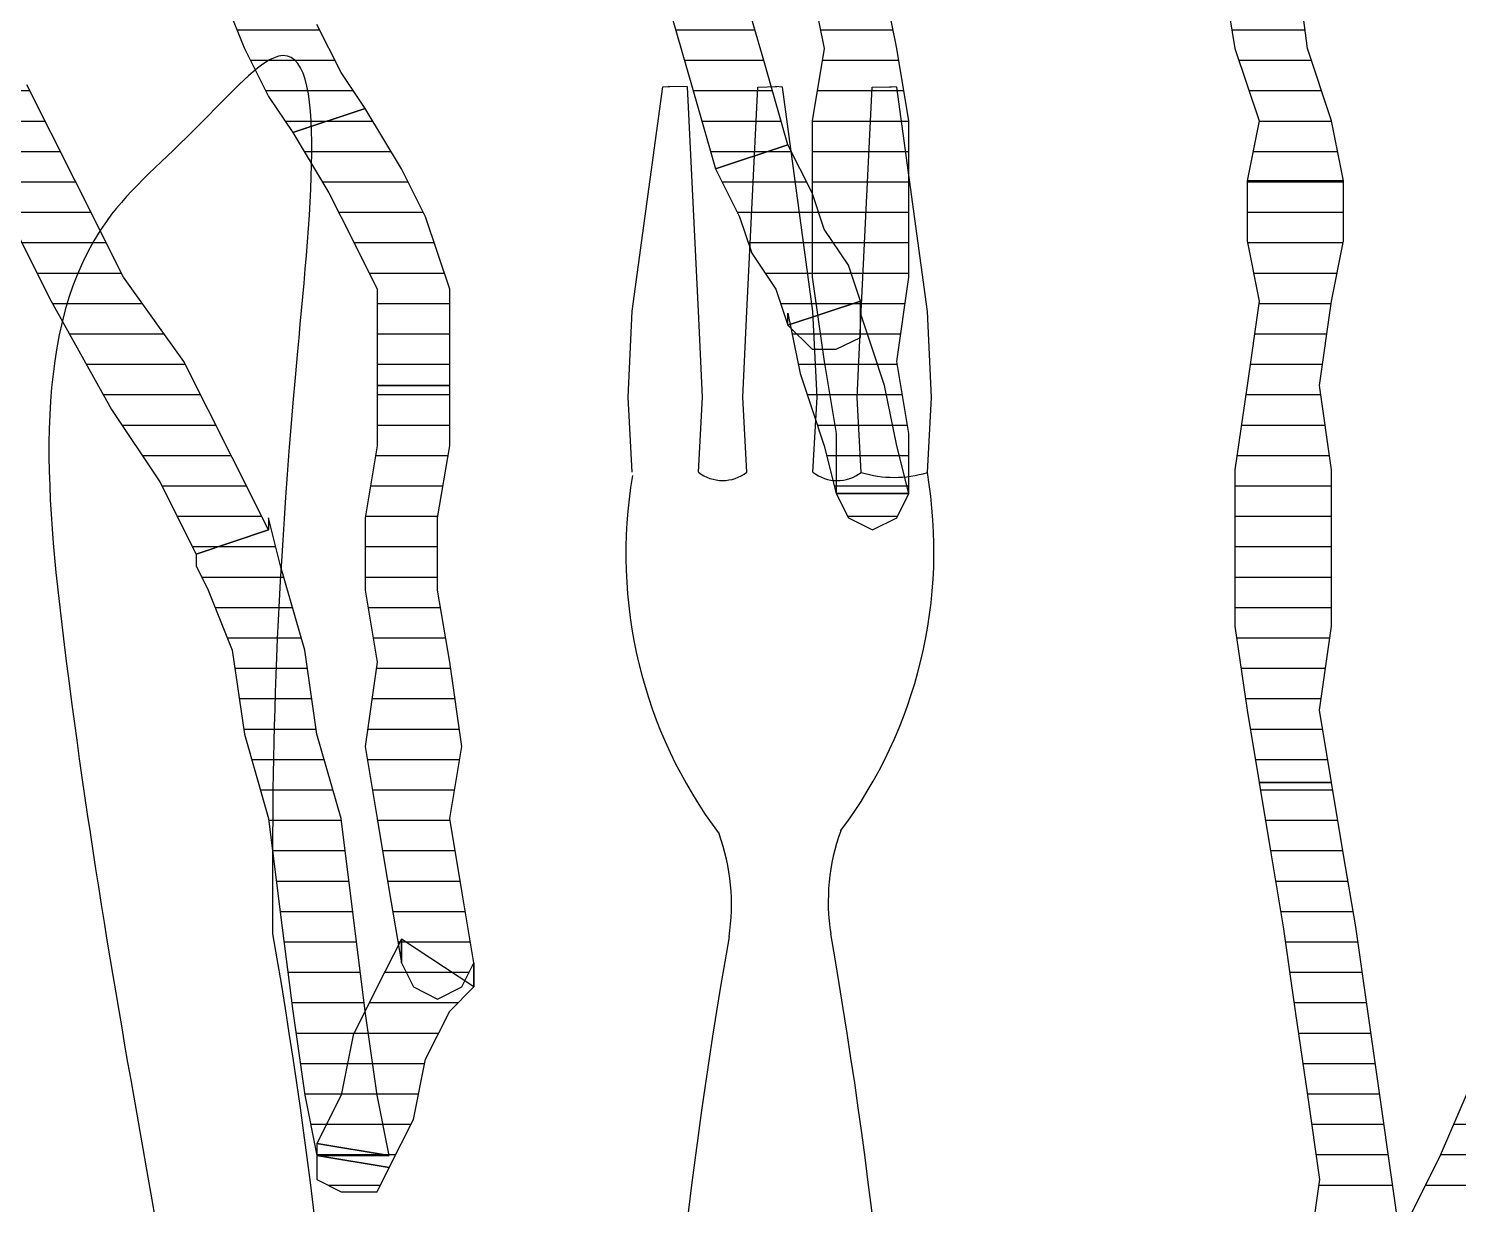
# Model space of a CAD drawing. Header units: millimetres. Extents: x 11489 to 12006, y 36725 to 37730.
# Drawn here: x 11768.48 to 11774.36, y 37621.4 to 37626.23 of the extents above; entities that cross this region are included whole.
import ezdxf

# ---------------------------------------------------------------- set-up
doc = ezdxf.new("R2010")
doc.units = ezdxf.units.MM
doc.layers.add('OC-Mutfak_Ekipman', color=252, linetype='Continuous')
pattern_1 = [(360, (-19413.11011, 29189.02214), (1e-16, 0.125), [25])]

# ---------------------------------------------------------------- blocks, each defined once
blk = doc.blocks.new('A$C0b4f8896')
at = {"ltscale": 30}
h = blk.add_hatch(dxfattribs=at)
h.set_pattern_fill('DC_LINES', color=256, scale=0.1, style=0)
h.set_pattern_definition(pattern_1)
edge = h.paths.add_edge_path(flags=0)
edge.add_line((1.8876, 16.624), (2.0366, 16.8711))
edge.add_line((2.0366, 16.8711), (2.136, 17.168))
edge.add_line((2.136, 17.168), (2.3347, 17.4648))
edge.add_line((2.3347, 17.4648), (2.4837, 17.8115))
edge.add_line((2.4837, 17.8115), (2.6328, 18.1084))
edge.add_line((2.6328, 18.1084), (2.7817, 18.4541))
edge.add_line((2.7817, 18.4541), (2.8811, 18.7021))
edge.add_line((2.8811, 18.7021), (2.9804, 18.9492))
edge.add_line((2.9804, 18.9492), (2.6824, 19.0479))
edge.add_line((2.6824, 19.0479), (2.5831, 18.8008))
edge.add_line((2.5831, 18.8008), (2.4837, 18.5537))
edge.add_line((2.4837, 18.5537), (2.3347, 18.207))
edge.add_line((2.3347, 18.207), (2.1857, 17.9102))
edge.add_line((2.1857, 17.9102), (2.0366, 17.5635))
edge.add_line((2.0366, 17.5635), (1.838, 17.2666))
edge.add_line((1.838, 17.2666), (1.7386, 16.9697))
edge.add_line((1.7386, 16.9697), (1.5896, 16.7227))
h = blk.add_hatch(dxfattribs=at)
h.set_pattern_fill('DC_LINES', color=256, scale=0.1, style=0)
h.set_pattern_definition(pattern_1)
edge = h.paths.add_edge_path(flags=0)
edge.add_line((3.2288, 16.2773), (3.1791, 16.5742))
edge.add_line((3.1791, 16.5742), (3.1295, 16.8711))
edge.add_line((3.1295, 16.8711), (3.0798, 17.2178))
edge.add_line((3.0798, 17.2178), (3.0302, 17.5635))
edge.add_line((3.0302, 17.5635), (2.9804, 17.9102))
edge.add_line((2.9804, 17.9102), (3.0302, 18.2568))
edge.add_line((3.0302, 18.2568), (3.0302, 18.6523))
edge.add_line((3.0302, 18.6523), (2.9804, 18.999))
edge.add_line((2.9804, 18.999), (2.6824, 18.999))
edge.add_line((2.6824, 18.999), (2.6328, 18.6523))
edge.add_line((2.6328, 18.6523), (2.6328, 18.2568))
edge.add_line((2.6328, 18.2568), (2.6824, 17.9102))
edge.add_line((2.6824, 17.9102), (2.7321, 17.5635))
edge.add_line((2.7321, 17.5635), (2.7817, 17.2178))
edge.add_line((2.7817, 17.2178), (2.8314, 16.8711))
edge.add_line((2.8314, 16.8711), (2.8811, 16.5742))
edge.add_line((2.8811, 16.5742), (2.9308, 16.2773))
h = blk.add_hatch(dxfattribs=at)
h.set_pattern_fill('DC_LINES', color=256, scale=0.1, style=0)
h.set_pattern_definition(pattern_1)
edge = h.paths.add_edge_path(flags=0)
edge.add_line((7.1035, 17.8115), (6.8054, 17.8604))
edge.add_line((6.8054, 17.8604), (6.706, 17.6631))
edge.add_line((6.706, 17.6631), (6.6564, 17.415))
edge.add_line((6.6564, 17.415), (6.557, 17.2178))
edge.add_line((6.557, 17.2178), (6.4576, 17.1182))
edge.add_line((6.4576, 17.1182), (6.7557, 16.9209))
edge.add_line((6.7557, 16.9209), (6.855, 17.1182))
edge.add_line((6.855, 17.1182), (6.9544, 17.3164))
edge.add_line((6.9544, 17.3164), (7.0041, 17.5635))
edge.add_line((7.0041, 17.5635), (7.1035, 17.7617))
edge.add_line((7.1035, 17.7617), (6.8054, 17.8115))
edge.add_line((6.8054, 17.8115), (7.1035, 17.7617))
edge.add_line((7.1035, 17.7617), (7.1035, 17.9102))
edge.add_line((7.1035, 17.9102), (7.0041, 17.96))
edge.add_line((7.0041, 17.96), (6.855, 17.96))
edge.add_line((6.855, 17.96), (6.8054, 17.8604))
h = blk.add_hatch(dxfattribs=at)
h.set_pattern_fill('DC_LINES', color=256, scale=0.1, style=0)
h.set_pattern_definition(pattern_1)
edge = h.paths.add_edge_path(flags=0)
edge.add_line((7.1035, 17.8115), (6.8054, 17.8604))
edge.add_line((6.8054, 17.8604), (6.706, 17.6631))
edge.add_line((6.706, 17.6631), (6.6564, 17.415))
edge.add_line((6.6564, 17.415), (6.557, 17.2178))
edge.add_line((6.557, 17.2178), (6.4576, 17.1182))
edge.add_line((6.4576, 17.1182), (6.7557, 16.9209))
edge.add_line((6.7557, 16.9209), (6.855, 17.1182))
edge.add_line((6.855, 17.1182), (6.9544, 17.3164))
edge.add_line((6.9544, 17.3164), (7.0041, 17.5635))
edge.add_line((7.0041, 17.5635), (7.1035, 17.7617))
edge.add_line((7.1035, 17.7617), (6.8054, 17.8115))
edge.add_line((6.8054, 17.8115), (7.1035, 17.7617))
edge.add_line((7.1035, 17.7617), (7.1035, 17.9102))
edge.add_line((7.1035, 17.9102), (7.0041, 17.96))
edge.add_line((7.0041, 17.96), (6.855, 17.96))
edge.add_line((6.855, 17.96), (6.8054, 17.8604))
h = blk.add_hatch(dxfattribs=at)
h.set_pattern_fill('DC_LINES', color=256, scale=0.1, style=0)
h.set_pattern_definition(pattern_1)
edge = h.paths.add_edge_path(flags=0)
edge.add_line((7.6002, 15.3379), (7.6002, 15.3867))
edge.add_line((7.6002, 15.3867), (7.5505, 15.4863))
edge.add_line((7.5505, 15.4863), (7.4511, 15.7334))
edge.add_line((7.4511, 15.7334), (7.4015, 16.0791))
edge.add_line((7.4015, 16.0791), (7.3021, 16.4258))
edge.add_line((7.3021, 16.4258), (7.2524, 16.8213))
edge.add_line((7.2524, 16.8213), (7.2028, 17.2178))
edge.add_line((7.2028, 17.2178), (7.1531, 17.5635))
edge.add_line((7.1531, 17.5635), (7.1035, 17.8115))
edge.add_line((7.1035, 17.8115), (6.8054, 17.8115))
edge.add_line((6.8054, 17.8115), (6.855, 17.5635))
edge.add_line((6.855, 17.5635), (6.9047, 17.2178))
edge.add_line((6.9047, 17.2178), (6.9544, 16.8213))
edge.add_line((6.9544, 16.8213), (7.0041, 16.4258))
edge.add_line((7.0041, 16.4258), (7.1035, 16.0791))
edge.add_line((7.1035, 16.0791), (7.1531, 15.7334))
edge.add_line((7.1531, 15.7334), (7.2524, 15.3867))
edge.add_line((7.2524, 15.3867), (7.3021, 15.1895))
edge.add_line((7.3021, 15.1895), (7.3021, 15.2383))
h = blk.add_hatch(dxfattribs=at)
h.set_pattern_fill('DC_LINES', color=256, scale=0.1, style=0)
h.set_pattern_definition(pattern_1)
edge = h.paths.add_edge_path(flags=0)
edge.add_line((7.6002, 15.3379), (7.6002, 15.3867))
edge.add_line((7.6002, 15.3867), (7.5505, 15.4863))
edge.add_line((7.5505, 15.4863), (7.4511, 15.7334))
edge.add_line((7.4511, 15.7334), (7.4015, 16.0791))
edge.add_line((7.4015, 16.0791), (7.3021, 16.4258))
edge.add_line((7.3021, 16.4258), (7.2524, 16.8213))
edge.add_line((7.2524, 16.8213), (7.2028, 17.2178))
edge.add_line((7.2028, 17.2178), (7.1531, 17.5635))
edge.add_line((7.1531, 17.5635), (7.1035, 17.8115))
edge.add_line((7.1035, 17.8115), (6.8054, 17.8115))
edge.add_line((6.8054, 17.8115), (6.855, 17.5635))
edge.add_line((6.855, 17.5635), (6.9047, 17.2178))
edge.add_line((6.9047, 17.2178), (6.9544, 16.8213))
edge.add_line((6.9544, 16.8213), (7.0041, 16.4258))
edge.add_line((7.0041, 16.4258), (7.1035, 16.0791))
edge.add_line((7.1035, 16.0791), (7.1531, 15.7334))
edge.add_line((7.1531, 15.7334), (7.2524, 15.3867))
edge.add_line((7.2524, 15.3867), (7.3021, 15.1895))
edge.add_line((7.3021, 15.1895), (7.3021, 15.2383))
h = blk.add_hatch(dxfattribs=at)
h.set_pattern_fill('DC_LINES', color=256, scale=0.1, style=0)
h.set_pattern_definition(pattern_1)
edge = h.paths.add_edge_path(flags=0)
edge.add_line((6.4576, 17.1182), (6.4576, 17.0195))
edge.add_line((6.4576, 17.0195), (6.5073, 16.7227))
edge.add_line((6.5073, 16.7227), (6.557, 16.4258))
edge.add_line((6.557, 16.4258), (6.5073, 16.1289))
edge.add_line((6.5073, 16.1289), (6.557, 15.7822))
edge.add_line((6.557, 15.7822), (6.6067, 15.4863))
edge.add_line((6.6067, 15.4863), (6.6067, 15.1895))
edge.add_line((6.6067, 15.1895), (6.557, 14.8926))
edge.add_line((6.557, 14.8926), (6.557, 14.6445))
edge.add_line((6.557, 14.6445), (6.855, 14.6445))
edge.add_line((6.855, 14.6445), (6.855, 14.8926))
edge.add_line((6.855, 14.8926), (6.9047, 15.1895))
edge.add_line((6.9047, 15.1895), (6.9047, 15.4863))
edge.add_line((6.9047, 15.4863), (6.855, 15.7822))
edge.add_line((6.855, 15.7822), (6.9047, 16.1289))
edge.add_line((6.9047, 16.1289), (6.855, 16.4258))
edge.add_line((6.855, 16.4258), (6.8054, 16.7227))
edge.add_line((6.8054, 16.7227), (6.7557, 17.0195))
edge.add_line((6.7557, 17.0195), (6.7557, 16.9209))
edge.add_line((6.7557, 16.9209), (6.7557, 17.0195))
edge.add_line((6.7557, 17.0195), (6.706, 17.1182))
edge.add_line((6.706, 17.1182), (6.6067, 17.168))
edge.add_line((6.6067, 17.168), (6.5073, 17.1182))
edge.add_line((6.5073, 17.1182), (6.4576, 17.0195))
h = blk.add_hatch(dxfattribs=at)
h.set_pattern_fill('DC_LINES', color=256, scale=0.1, style=0)
h.set_pattern_definition(pattern_1)
edge = h.paths.add_edge_path(flags=0)
edge.add_line((6.4576, 17.1182), (6.4576, 17.0195))
edge.add_line((6.4576, 17.0195), (6.5073, 16.7227))
edge.add_line((6.5073, 16.7227), (6.557, 16.4258))
edge.add_line((6.557, 16.4258), (6.5073, 16.1289))
edge.add_line((6.5073, 16.1289), (6.557, 15.7822))
edge.add_line((6.557, 15.7822), (6.6067, 15.4863))
edge.add_line((6.6067, 15.4863), (6.6067, 15.1895))
edge.add_line((6.6067, 15.1895), (6.557, 14.8926))
edge.add_line((6.557, 14.8926), (6.557, 14.6445))
edge.add_line((6.557, 14.6445), (6.855, 14.6445))
edge.add_line((6.855, 14.6445), (6.855, 14.8926))
edge.add_line((6.855, 14.8926), (6.9047, 15.1895))
edge.add_line((6.9047, 15.1895), (6.9047, 15.4863))
edge.add_line((6.9047, 15.4863), (6.855, 15.7822))
edge.add_line((6.855, 15.7822), (6.9047, 16.1289))
edge.add_line((6.9047, 16.1289), (6.855, 16.4258))
edge.add_line((6.855, 16.4258), (6.8054, 16.7227))
edge.add_line((6.8054, 16.7227), (6.7557, 17.0195))
edge.add_line((6.7557, 17.0195), (6.7557, 16.9209))
edge.add_line((6.7557, 16.9209), (6.7557, 17.0195))
edge.add_line((6.7557, 17.0195), (6.706, 17.1182))
edge.add_line((6.706, 17.1182), (6.6067, 17.168))
edge.add_line((6.6067, 17.168), (6.5073, 17.1182))
edge.add_line((6.5073, 17.1182), (6.4576, 17.0195))
h = blk.add_hatch(dxfattribs=at)
h.set_pattern_fill('DC_LINES', color=256, scale=0.1, style=0)
h.set_pattern_definition(pattern_1)
edge = h.paths.add_edge_path(flags=0)
edge.add_line((3.2785, 13.8037), (3.2785, 14.0508))
edge.add_line((3.2785, 14.0508), (3.2288, 14.2988))
edge.add_line((3.2288, 14.2988), (3.2785, 14.6445))
edge.add_line((3.2785, 14.6445), (3.3282, 14.9912))
edge.add_line((3.3282, 14.9912), (3.3282, 15.2881))
edge.add_line((3.3282, 15.2881), (3.3282, 15.6348))
edge.add_line((3.3282, 15.6348), (3.2785, 15.9805))
edge.add_line((3.2785, 15.9805), (3.2288, 16.2773))
edge.add_line((3.2288, 16.2773), (2.9308, 16.2773))
edge.add_line((2.9308, 16.2773), (2.9804, 15.9805))
edge.add_line((2.9804, 15.9805), (2.9308, 15.6348))
edge.add_line((2.9308, 15.6348), (2.9308, 15.2881))
edge.add_line((2.9308, 15.2881), (2.9308, 14.9912))
edge.add_line((2.9308, 14.9912), (2.9804, 14.6445))
edge.add_line((2.9804, 14.6445), (2.9308, 14.2988))
edge.add_line((2.9308, 14.2988), (2.8811, 14.0508))
edge.add_line((2.8811, 14.0508), (2.8811, 13.8037))
h = blk.add_hatch(dxfattribs=at)
h.set_pattern_fill('DC_LINES', color=256, scale=0.1, style=0)
h.set_pattern_definition(pattern_1)
edge = h.paths.add_edge_path(flags=0)
edge.add_line((8.991, 12.0723), (8.8917, 12.5664))
edge.add_line((8.8917, 12.5664), (8.7427, 13.0615))
edge.add_line((8.7427, 13.0615), (8.5936, 13.5068))
edge.add_line((8.5936, 13.5068), (8.395, 13.9023))
edge.add_line((8.395, 13.9023), (8.1963, 14.2988))
edge.add_line((8.1963, 14.2988), (7.9479, 14.7441))
edge.add_line((7.9479, 14.7441), (7.7492, 15.041))
edge.add_line((7.7492, 15.041), (7.6002, 15.3379))
edge.add_line((7.6002, 15.3379), (7.3021, 15.2383))
edge.add_line((7.3021, 15.2383), (7.4511, 14.9414))
edge.add_line((7.4511, 14.9414), (7.6498, 14.5459))
edge.add_line((7.6498, 14.5459), (7.8982, 14.1992))
edge.add_line((7.8982, 14.1992), (8.0969, 13.8037))
edge.add_line((8.0969, 13.8037), (8.2956, 13.4082))
edge.add_line((8.2956, 13.4082), (8.4446, 12.9629))
edge.add_line((8.4446, 12.9629), (8.5936, 12.4678))
edge.add_line((8.5936, 12.4678), (8.693, 12.0723))
h = blk.add_hatch(dxfattribs=at)
h.set_pattern_fill('DC_LINES', color=256, scale=0.1, style=0)
h.set_pattern_definition(pattern_1)
edge = h.paths.add_edge_path(flags=0)
edge.add_line((8.991, 12.0723), (8.8917, 12.5664))
edge.add_line((8.8917, 12.5664), (8.7427, 13.0615))
edge.add_line((8.7427, 13.0615), (8.5936, 13.5068))
edge.add_line((8.5936, 13.5068), (8.395, 13.9023))
edge.add_line((8.395, 13.9023), (8.1963, 14.2988))
edge.add_line((8.1963, 14.2988), (7.9479, 14.7441))
edge.add_line((7.9479, 14.7441), (7.7492, 15.041))
edge.add_line((7.7492, 15.041), (7.6002, 15.3379))
edge.add_line((7.6002, 15.3379), (7.3021, 15.2383))
edge.add_line((7.3021, 15.2383), (7.4511, 14.9414))
edge.add_line((7.4511, 14.9414), (7.6498, 14.5459))
edge.add_line((7.6498, 14.5459), (7.8982, 14.1992))
edge.add_line((7.8982, 14.1992), (8.0969, 13.8037))
edge.add_line((8.0969, 13.8037), (8.2956, 13.4082))
edge.add_line((8.2956, 13.4082), (8.4446, 12.9629))
edge.add_line((8.4446, 12.9629), (8.5936, 12.4678))
edge.add_line((8.5936, 12.4678), (8.693, 12.0723))
h = blk.add_hatch(dxfattribs=at)
h.set_pattern_fill('DC_LINES', color=256, scale=0.1, style=0)
h.set_pattern_definition(pattern_1)
edge = h.paths.add_edge_path(flags=0)
edge.add_line((4.9674, 15.0898), (4.6694, 15.0898))
edge.add_line((4.6694, 15.0898), (4.6694, 14.8428))
edge.add_line((4.6694, 14.8428), (4.7191, 14.5459))
edge.add_line((4.7191, 14.5459), (4.6694, 14.1992))
edge.add_line((4.6694, 14.1992), (4.6694, 13.9023))
edge.add_line((4.6694, 13.9023), (4.6694, 13.5566))
edge.add_line((4.6694, 13.5566), (4.7191, 13.2598))
edge.add_line((4.7191, 13.2598), (4.7687, 13.0117))
edge.add_line((4.7687, 13.0117), (4.7687, 12.8145))
edge.add_line((4.7687, 12.8145), (5.0668, 12.8145))
edge.add_line((5.0668, 12.8145), (5.0668, 13.0117))
edge.add_line((5.0668, 13.0117), (5.0171, 13.2598))
edge.add_line((5.0171, 13.2598), (5.0668, 13.5566))
edge.add_line((5.0668, 13.5566), (5.0668, 13.9023))
edge.add_line((5.0668, 13.9023), (5.0668, 14.1992))
edge.add_line((5.0668, 14.1992), (5.0171, 14.5459))
edge.add_line((5.0171, 14.5459), (4.9674, 14.8428))
edge.add_line((4.9674, 14.8428), (4.9674, 15.0898))
edge.add_line((4.9674, 15.0898), (4.6694, 15.0898))
edge.add_line((4.6694, 15.0898), (4.9674, 15.0898))
edge.add_line((4.9674, 15.0898), (4.9178, 15.1895))
edge.add_line((4.9178, 15.1895), (4.8184, 15.2383))
edge.add_line((4.8184, 15.2383), (4.7191, 15.1895))
edge.add_line((4.7191, 15.1895), (4.6694, 15.0898))
h = blk.add_hatch(dxfattribs=at)
h.set_pattern_fill('DC_LINES', color=256, scale=0.1, style=0)
h.set_pattern_definition(pattern_1)
edge = h.paths.add_edge_path(flags=0)
edge.add_line((5.1661, 14.3975), (5.1661, 14.3477))
edge.add_line((5.1661, 14.3477), (5.1165, 14.5957))
edge.add_line((5.1165, 14.5957), (5.0668, 14.7441))
edge.add_line((5.0668, 14.7441), (5.0171, 14.8926))
edge.add_line((5.0171, 14.8926), (4.9674, 15.0898))
edge.add_line((4.9674, 15.0898), (4.6694, 15.0898))
edge.add_line((4.6694, 15.0898), (4.7191, 14.8926))
edge.add_line((4.7191, 14.8926), (4.7687, 14.6445))
edge.add_line((4.7687, 14.6445), (4.8184, 14.4961))
edge.add_line((4.8184, 14.4961), (4.8681, 14.3477))
edge.add_line((4.8681, 14.3477), (4.8681, 14.2988))
h = blk.add_hatch(dxfattribs=at)
h.set_pattern_fill('DC_LINES', color=256, scale=0.1, style=0)
h.set_pattern_definition(pattern_1)
edge = h.paths.add_edge_path(flags=0)
edge.add_line((6.557, 14.6445), (6.557, 14.249))
edge.add_line((6.557, 14.249), (6.6564, 13.9521))
edge.add_line((6.6564, 13.9521), (6.7557, 13.7539))
edge.add_line((6.7557, 13.7539), (6.9047, 13.5068))
edge.add_line((6.9047, 13.5068), (7.2028, 13.6055))
edge.add_line((7.2028, 13.6055), (7.0537, 13.8535))
edge.add_line((7.0537, 13.8535), (6.9544, 14.0508))
edge.add_line((6.9544, 14.0508), (6.855, 14.249))
edge.add_line((6.855, 14.249), (6.855, 14.6445))
h = blk.add_hatch(dxfattribs=at)
h.set_pattern_fill('DC_LINES', color=256, scale=0.1, style=0)
h.set_pattern_definition(pattern_1)
edge = h.paths.add_edge_path(flags=0)
edge.add_line((6.557, 14.6445), (6.557, 14.249))
edge.add_line((6.557, 14.249), (6.6564, 13.9521))
edge.add_line((6.6564, 13.9521), (6.7557, 13.7539))
edge.add_line((6.7557, 13.7539), (6.9047, 13.5068))
edge.add_line((6.9047, 13.5068), (7.2028, 13.6055))
edge.add_line((7.2028, 13.6055), (7.0537, 13.8535))
edge.add_line((7.0537, 13.8535), (6.9544, 14.0508))
edge.add_line((6.9544, 14.0508), (6.855, 14.249))
edge.add_line((6.855, 14.249), (6.855, 14.6445))
h = blk.add_hatch(dxfattribs=at)
h.set_pattern_fill('DC_LINES', color=256, scale=0.1, style=0)
h.set_pattern_definition(pattern_1)
edge = h.paths.add_edge_path(flags=0)
edge.add_line((5.4642, 13.7539), (5.3649, 13.9521))
edge.add_line((5.3649, 13.9521), (5.3151, 14.1006))
edge.add_line((5.3151, 14.1006), (5.2158, 14.249))
edge.add_line((5.2158, 14.249), (5.1661, 14.3975))
edge.add_line((5.1661, 14.3975), (4.8681, 14.2988))
edge.add_line((4.8681, 14.2988), (4.9178, 14.1504))
edge.add_line((4.9178, 14.1504), (5.0171, 14.002))
edge.add_line((5.0171, 14.002), (5.0668, 13.8535))
edge.add_line((5.0668, 13.8535), (5.1661, 13.6553))
h = blk.add_hatch(dxfattribs=at)
h.set_pattern_fill('DC_LINES', color=256, scale=0.1, style=0)
h.set_pattern_definition(pattern_1)
edge = h.paths.add_edge_path(flags=0)
edge.add_line((5.4642, 13.7539), (5.3649, 13.9521))
edge.add_line((5.3649, 13.9521), (5.3151, 14.1006))
edge.add_line((5.3151, 14.1006), (5.2158, 14.249))
edge.add_line((5.2158, 14.249), (5.1661, 14.3975))
edge.add_line((5.1661, 14.3975), (4.8681, 14.2988))
edge.add_line((4.8681, 14.2988), (4.9178, 14.1504))
edge.add_line((4.9178, 14.1504), (5.0171, 14.002))
edge.add_line((5.0171, 14.002), (5.0668, 13.8535))
edge.add_line((5.0668, 13.8535), (5.1661, 13.6553))
h = blk.add_hatch(dxfattribs=at)
h.set_pattern_fill('DC_LINES', color=256, scale=0.1, style=0)
h.set_pattern_definition(pattern_1)
edge = h.paths.add_edge_path(flags=0)
edge.add_line((3.9739, 11.1816), (3.8746, 11.4287))
edge.add_line((3.8746, 11.4287), (3.7753, 11.7754))
edge.add_line((3.7753, 11.7754), (3.6262, 12.1709))
edge.add_line((3.6262, 12.1709), (3.5269, 12.5664))
edge.add_line((3.5269, 12.5664), (3.3779, 12.9629))
edge.add_line((3.3779, 12.9629), (3.3282, 13.2598))
edge.add_line((3.3282, 13.2598), (3.2288, 13.5566))
edge.add_line((3.2288, 13.5566), (3.2785, 13.8037))
edge.add_line((3.2785, 13.8037), (2.8811, 13.8037))
edge.add_line((2.8811, 13.8037), (2.9308, 13.5566))
edge.add_line((2.9308, 13.5566), (3.0302, 13.2598))
edge.add_line((3.0302, 13.2598), (3.0798, 12.8633))
edge.add_line((3.0798, 12.8633), (3.2288, 12.4678))
edge.add_line((3.2288, 12.4678), (3.3282, 12.0723))
edge.add_line((3.3282, 12.0723), (3.4772, 11.6768))
edge.add_line((3.4772, 11.6768), (3.5765, 11.3301))
edge.add_line((3.5765, 11.3301), (3.6759, 11.083))
h = blk.add_hatch(dxfattribs=at)
h.set_pattern_fill('DC_LINES', color=256, scale=0.1, style=0)
h.set_pattern_definition(pattern_1)
edge = h.paths.add_edge_path(flags=0)
edge.add_line((5.9609, 12.5176), (5.812, 12.7646))
edge.add_line((5.812, 12.7646), (5.6628, 13.0615))
edge.add_line((5.6628, 13.0615), (5.5635, 13.4082))
edge.add_line((5.5635, 13.4082), (5.4642, 13.7539))
edge.add_line((5.4642, 13.7539), (5.1661, 13.6553))
edge.add_line((5.1661, 13.6553), (5.2655, 13.3086))
edge.add_line((5.2655, 13.3086), (5.3649, 12.9629))
edge.add_line((5.3649, 12.9629), (5.5139, 12.666))
edge.add_line((5.5139, 12.666), (5.6628, 12.3193))
h = blk.add_hatch(dxfattribs=at)
h.set_pattern_fill('DC_LINES', color=256, scale=0.1, style=0)
h.set_pattern_definition(pattern_1)
edge = h.paths.add_edge_path(flags=0)
edge.add_line((5.9609, 12.5176), (5.812, 12.7646))
edge.add_line((5.812, 12.7646), (5.6628, 13.0615))
edge.add_line((5.6628, 13.0615), (5.5635, 13.4082))
edge.add_line((5.5635, 13.4082), (5.4642, 13.7539))
edge.add_line((5.4642, 13.7539), (5.1661, 13.6553))
edge.add_line((5.1661, 13.6553), (5.2655, 13.3086))
edge.add_line((5.2655, 13.3086), (5.3649, 12.9629))
edge.add_line((5.3649, 12.9629), (5.5139, 12.666))
edge.add_line((5.5139, 12.666), (5.6628, 12.3193))
h = blk.add_hatch(dxfattribs=at)
h.set_pattern_fill('DC_LINES', color=256, scale=0.1, style=0)
h.set_pattern_definition(pattern_1)
edge = h.paths.add_edge_path(flags=0)
edge.add_line((6.9047, 13.5068), (7.0041, 13.3584))
edge.add_line((7.0041, 13.3584), (7.1035, 13.1602))
edge.add_line((7.1035, 13.1602), (7.2028, 12.9131))
edge.add_line((7.2028, 12.9131), (7.3021, 12.666))
edge.add_line((7.3021, 12.666), (7.4015, 12.418))
edge.add_line((7.4015, 12.418), (7.5008, 12.1221))
edge.add_line((7.5008, 12.1221), (7.5505, 11.9736))
edge.add_line((7.5505, 11.9736), (7.6002, 11.7754))
edge.add_line((7.6002, 11.7754), (7.8982, 11.7754))
edge.add_line((7.8982, 11.7754), (7.8485, 11.9736))
edge.add_line((7.8485, 11.9736), (7.7989, 12.2207))
edge.add_line((7.7989, 12.2207), (7.6995, 12.5176))
edge.add_line((7.6995, 12.5176), (7.6002, 12.7646))
edge.add_line((7.6002, 12.7646), (7.5008, 13.0117))
edge.add_line((7.5008, 13.0117), (7.4015, 13.2598))
edge.add_line((7.4015, 13.2598), (7.3021, 13.457))
edge.add_line((7.3021, 13.457), (7.2028, 13.6055))
h = blk.add_hatch(dxfattribs=at)
h.set_pattern_fill('DC_LINES', color=256, scale=0.1, style=0)
h.set_pattern_definition(pattern_1)
edge = h.paths.add_edge_path(flags=0)
edge.add_line((6.9047, 13.5068), (7.0041, 13.3584))
edge.add_line((7.0041, 13.3584), (7.1035, 13.1602))
edge.add_line((7.1035, 13.1602), (7.2028, 12.9131))
edge.add_line((7.2028, 12.9131), (7.3021, 12.666))
edge.add_line((7.3021, 12.666), (7.4015, 12.418))
edge.add_line((7.4015, 12.418), (7.5008, 12.1221))
edge.add_line((7.5008, 12.1221), (7.5505, 11.9736))
edge.add_line((7.5505, 11.9736), (7.6002, 11.7754))
edge.add_line((7.6002, 11.7754), (7.8982, 11.7754))
edge.add_line((7.8982, 11.7754), (7.8485, 11.9736))
edge.add_line((7.8485, 11.9736), (7.7989, 12.2207))
edge.add_line((7.7989, 12.2207), (7.6995, 12.5176))
edge.add_line((7.6995, 12.5176), (7.6002, 12.7646))
edge.add_line((7.6002, 12.7646), (7.5008, 13.0117))
edge.add_line((7.5008, 13.0117), (7.4015, 13.2598))
edge.add_line((7.4015, 13.2598), (7.3021, 13.457))
edge.add_line((7.3021, 13.457), (7.2028, 13.6055))
for p, q in [((2.6328, 18.2568), (2.6824, 17.9102)), ((2.9804, 17.9102), (3.0302, 18.2568)), ((2.4837, 17.8115), (2.6328, 18.1084)), ((6.855, 17.96), (6.8054, 17.8604)), ((6.855, 17.96), (6.8054, 17.8604)), ((7.0041, 17.96), (6.855, 17.96)), ((7.0041, 17.96), (6.855, 17.96)), ((7.1035, 17.9102), (7.0041, 17.96)), ((7.1035, 17.9102), (7.0041, 17.96)), ((2.6824, 17.9102), (2.7321, 17.5635)), ((3.0302, 17.5635), (2.9804, 17.9102)), ((7.1035, 17.7617), (7.1035, 17.9102)), ((7.1035, 17.7617), (7.1035, 17.9102)), ((6.8054, 17.8604), (6.706, 17.6631)), ((6.8054, 17.8604), (6.706, 17.6631)), ((7.1035, 17.8115), (6.8054, 17.8604)), ((6.8054, 17.8604), (7.1035, 17.8115)), ((7.1035, 17.8115), (6.8054, 17.8604)), ((6.8054, 17.8604), (7.1035, 17.8115)), ((2.3347, 17.4648), (2.4837, 17.8115)), ((7.1035, 17.7617), (6.8054, 17.8115)), ((6.8054, 17.8115), (7.1035, 17.7617)), ((7.1035, 17.8115), (6.8054, 17.8115)), ((6.8054, 17.8115), (6.855, 17.5635)), ((7.1035, 17.8115), (6.8054, 17.8115)), ((6.8054, 17.8115), (6.855, 17.5635)), ((7.1035, 17.7617), (6.8054, 17.8115)), ((6.8054, 17.8115), (7.1035, 17.7617)), ((7.0041, 17.5635), (7.1035, 17.7617)), ((7.0041, 17.5635), (7.1035, 17.7617)), ((7.1035, 17.8115), (7.1035, 17.8115)), ((7.1531, 17.5635), (7.1035, 17.8115)), ((7.1531, 17.5635), (7.1035, 17.8115)), ((7.1035, 17.8115), (7.1035, 17.8115)), ((6.706, 17.6631), (6.6564, 17.415)), ((6.706, 17.6631), (6.6564, 17.415)), ((2.7321, 17.5635), (2.7817, 17.2178)), ((3.0798, 17.2178), (3.0302, 17.5635)), ((6.855, 17.5635), (6.9047, 17.2178)), ((6.855, 17.5635), (6.9047, 17.2178)), ((6.9544, 17.3164), (7.0041, 17.5635)), ((6.9544, 17.3164), (7.0041, 17.5635)), ((7.2028, 17.2178), (7.1531, 17.5635)), ((7.2028, 17.2178), (7.1531, 17.5635)), ((6.6564, 17.415), (6.557, 17.2178)), ((6.6564, 17.415), (6.557, 17.2178)), ((6.855, 17.1182), (6.9544, 17.3164)), ((6.855, 17.1182), (6.9544, 17.3164)), ((2.7817, 17.2178), (2.8314, 16.8711)), ((3.1295, 16.8711), (3.0798, 17.2178)), ((6.557, 17.2178), (6.4576, 17.1182)), ((6.557, 17.2178), (6.4576, 17.1182)), ((6.9047, 17.2178), (6.9544, 16.8213)), ((6.9047, 17.2178), (6.9544, 16.8213)), ((7.2524, 16.8213), (7.2028, 17.2178)), ((7.2524, 16.8213), (7.2028, 17.2178)), ((6.4576, 17.1182), (6.7557, 16.9209)), ((6.4576, 17.1182), (6.4576, 17.0195)), ((6.5073, 17.1182), (6.4576, 17.0195)), ((6.4576, 17.0195), (6.4576, 17.1182)), ((6.4576, 17.1182), (6.4576, 17.1182)), ((6.4576, 17.1182), (6.4576, 17.0195)), ((6.5073, 17.1182), (6.4576, 17.0195)), ((6.4576, 17.0195), (6.4576, 17.1182)), ((6.4576, 17.1182), (6.4576, 17.1182)), ((6.4576, 17.1182), (6.7557, 16.9209)), ((6.6067, 17.168), (6.5073, 17.1182)), ((6.6067, 17.168), (6.5073, 17.1182)), ((6.706, 17.1182), (6.6067, 17.168)), ((6.706, 17.1182), (6.6067, 17.168)), ((6.7557, 17.0195), (6.706, 17.1182)), ((6.7557, 17.0195), (6.706, 17.1182)), ((6.7557, 16.9209), (6.855, 17.1182)), ((6.7557, 16.9209), (6.855, 17.1182)), ((6.4576, 17.0195), (6.5073, 16.7227)), ((6.4576, 17.0195), (6.5073, 16.7227)), ((6.8054, 16.7227), (6.7557, 17.0195)), ((6.7557, 17.0195), (6.7557, 16.9209)), ((6.7557, 16.9209), (6.7557, 17.0195)), ((6.8054, 16.7227), (6.7557, 17.0195)), ((6.7557, 17.0195), (6.7557, 16.9209)), ((6.7557, 16.9209), (6.7557, 17.0195)), ((2.8314, 16.8711), (2.8811, 16.5742)), ((3.1791, 16.5742), (3.1295, 16.8711)), ((6.9544, 16.8213), (7.0041, 16.4258)), ((6.9544, 16.8213), (7.0041, 16.4258)), ((7.3021, 16.4258), (7.2524, 16.8213)), ((7.3021, 16.4258), (7.2524, 16.8213)), ((6.5073, 16.7227), (6.557, 16.4258)), ((6.5073, 16.7227), (6.557, 16.4258)), ((6.855, 16.4258), (6.8054, 16.7227)), ((6.855, 16.4258), (6.8054, 16.7227)), ((2.8811, 16.5742), (2.9308, 16.2773)), ((3.2288, 16.2773), (3.1791, 16.5742)), ((6.557, 16.4258), (6.5073, 16.1289)), ((6.557, 16.4258), (6.5073, 16.1289)), ((6.9047, 16.1289), (6.855, 16.4258)), ((6.9047, 16.1289), (6.855, 16.4258)), ((7.0041, 16.4258), (7.1035, 16.0791)), ((7.0041, 16.4258), (7.1035, 16.0791)), ((7.4015, 16.0791), (7.3021, 16.4258)), ((7.4015, 16.0791), (7.3021, 16.4258)), ((2.9308, 16.2773), (2.9308, 16.2773)), ((2.9308, 16.2773), (3.2288, 16.2773)), ((3.2288, 16.2773), (2.9308, 16.2773)), ((2.9308, 16.2773), (2.9804, 15.9805)), ((3.2288, 16.2773), (3.2288, 16.2773)), ((3.2288, 16.2773), (3.2288, 16.2773)), ((3.2785, 15.9805), (3.2288, 16.2773)), ((6.5073, 16.1289), (6.557, 15.7822)), ((6.5073, 16.1289), (6.557, 15.7822)), ((6.855, 15.7822), (6.9047, 16.1289)), ((6.855, 15.7822), (6.9047, 16.1289)), ((7.1035, 16.0791), (7.1531, 15.7334)), ((7.1035, 16.0791), (7.1531, 15.7334)), ((7.4511, 15.7334), (7.4015, 16.0791)), ((7.4511, 15.7334), (7.4015, 16.0791)), ((2.9804, 15.9805), (2.9308, 15.6348)), ((3.3282, 15.6348), (3.2785, 15.9805)), ((6.557, 15.7822), (6.6067, 15.4863)), ((6.557, 15.7822), (6.6067, 15.4863)), ((6.9047, 15.4863), (6.855, 15.7822)), ((6.9047, 15.4863), (6.855, 15.7822)), ((7.1531, 15.7334), (7.2524, 15.3867)), ((7.1531, 15.7334), (7.2524, 15.3867)), ((7.5505, 15.4863), (7.4511, 15.7334)), ((7.5505, 15.4863), (7.4511, 15.7334)), ((2.9308, 15.6348), (2.9308, 15.2881)), ((3.3282, 15.2881), (3.3282, 15.6348)), ((6.6067, 15.4863), (6.6067, 15.1895)), ((6.6067, 15.4863), (6.6067, 15.1895)), ((6.9047, 15.1895), (6.9047, 15.4863)), ((6.9047, 15.1895), (6.9047, 15.4863)), ((7.6002, 15.3867), (7.5505, 15.4863)), ((7.6002, 15.3867), (7.5505, 15.4863)), ((7.2524, 15.3867), (7.3021, 15.1895)), ((7.2524, 15.3867), (7.3021, 15.1895)), ((7.6002, 15.3379), (7.6002, 15.3867)), ((7.6002, 15.3379), (7.6002, 15.3867)), ((2.9308, 15.2881), (2.9308, 14.9912)), ((3.3282, 14.9912), (3.3282, 15.2881)), ((7.6002, 15.3379), (7.3021, 15.2383)), ((7.6002, 15.3379), (7.3021, 15.2383)), ((7.3021, 15.2383), (7.6002, 15.3379)), ((7.3021, 15.2383), (7.6002, 15.3379)), ((7.7492, 15.041), (7.6002, 15.3379)), ((7.7492, 15.041), (7.6002, 15.3379)), ((7.6002, 15.3379), (7.6002, 15.3379)), ((7.6002, 15.3379), (7.6002, 15.3379)), ((4.8184, 15.2383), (4.7191, 15.1895)), ((4.9178, 15.1895), (4.8184, 15.2383)), ((7.3021, 15.2383), (7.4511, 14.9414)), ((7.3021, 15.2383), (7.4511, 14.9414)), ((7.3021, 15.1895), (7.3021, 15.2383)), ((7.3021, 15.1895), (7.3021, 15.2383)), ((4.7191, 15.1895), (4.6694, 15.0898)), ((4.9674, 15.0898), (4.9178, 15.1895)), ((6.6067, 15.1895), (6.557, 14.8926)), ((6.6067, 15.1895), (6.557, 14.8926)), ((6.855, 14.8926), (6.9047, 15.1895)), ((6.855, 14.8926), (6.9047, 15.1895)), ((4.9674, 15.0898), (4.6694, 15.0898)), ((4.6694, 15.0898), (4.7191, 14.8926)), ((4.9674, 15.0898), (4.6694, 15.0898)), ((4.6694, 15.0898), (4.6694, 14.8428)), ((4.9674, 15.0898), (4.6694, 15.0898)), ((4.6694, 15.0898), (4.9674, 15.0898)), ((4.6694, 15.0898), (4.9674, 15.0898)), ((5.0171, 14.8926), (4.9674, 15.0898)), ((4.9674, 14.8428), (4.9674, 15.0898)), ((4.9674, 15.0898), (4.9674, 15.0898)), ((7.9479, 14.7441), (7.7492, 15.041)), ((7.9479, 14.7441), (7.7492, 15.041)), ((2.9308, 14.9912), (2.9804, 14.6445)), ((3.2785, 14.6445), (3.3282, 14.9912)), ((7.4511, 14.9414), (7.6498, 14.5459)), ((7.4511, 14.9414), (7.6498, 14.5459)), ((4.7191, 14.8926), (4.7687, 14.6445)), ((5.0668, 14.7441), (5.0171, 14.8926)), ((6.557, 14.8926), (6.557, 14.6445)), ((6.557, 14.8926), (6.557, 14.6445)), ((6.855, 14.6445), (6.855, 14.8926)), ((6.855, 14.6445), (6.855, 14.8926)), ((4.6694, 14.8428), (4.7191, 14.5459)), ((5.0171, 14.5459), (4.9674, 14.8428)), ((5.1165, 14.5957), (5.0668, 14.7441)), ((8.1963, 14.2988), (7.9479, 14.7441)), ((8.1963, 14.2988), (7.9479, 14.7441)), ((2.9804, 14.6445), (2.9308, 14.2988)), ((3.2288, 14.2988), (3.2785, 14.6445)), ((4.7687, 14.6445), (4.8184, 14.4961)), ((6.557, 14.6445), (6.855, 14.6445)), ((6.557, 14.6445), (6.855, 14.6445)), ((6.557, 14.6445), (6.557, 14.6445)), ((6.557, 14.6445), (6.557, 14.249)), ((6.855, 14.6445), (6.557, 14.6445)), ((6.557, 14.6445), (6.557, 14.6445)), ((6.557, 14.6445), (6.557, 14.6445)), ((6.557, 14.6445), (6.557, 14.249)), ((6.855, 14.6445), (6.557, 14.6445)), ((6.557, 14.6445), (6.557, 14.6445)), ((6.855, 14.249), (6.855, 14.6445)), ((6.855, 14.6445), (6.855, 14.6445)), ((6.855, 14.249), (6.855, 14.6445)), ((6.855, 14.6445), (6.855, 14.6445)), ((5.1661, 14.3477), (5.1165, 14.5957)), ((4.7191, 14.5459), (4.6694, 14.1992)), ((5.0668, 14.1992), (5.0171, 14.5459)), ((7.6498, 14.5459), (7.8982, 14.1992)), ((7.6498, 14.5459), (7.8982, 14.1992)), ((4.8184, 14.4961), (4.8681, 14.3477)), ((4.9674, 14.4961), (4.8681, 14.4473)), ((5.0668, 14.4961), (4.9674, 14.4961)), ((5.1661, 14.3975), (5.0668, 14.4961)), ((4.8681, 14.4473), (4.8681, 14.2988)), ((4.8681, 14.2988), (5.1661, 14.3975)), ((4.8681, 14.2988), (5.1661, 14.3975)), ((5.1661, 14.3975), (4.8681, 14.2988)), ((5.1661, 14.3975), (4.8681, 14.2988)), ((4.8681, 14.3477), (4.8681, 14.2988)), ((5.1661, 14.3975), (5.1661, 14.3477)), ((5.1661, 14.3975), (5.1661, 14.3975)), ((5.1661, 14.3975), (5.1661, 14.3975)), ((5.2158, 14.249), (5.1661, 14.3975)), ((5.2158, 14.249), (5.1661, 14.3975)), ((2.9308, 14.2988), (2.8811, 14.0508)), ((3.2785, 14.0508), (3.2288, 14.2988)), ((4.8681, 14.2988), (4.9178, 14.1504)), ((4.8681, 14.2988), (4.9178, 14.1504)), ((8.395, 13.9023), (8.1963, 14.2988)), ((8.395, 13.9023), (8.1963, 14.2988)), ((5.3151, 14.1006), (5.2158, 14.249)), ((5.3151, 14.1006), (5.2158, 14.249)), ((6.557, 14.249), (6.6564, 13.9521)), ((6.557, 14.249), (6.6564, 13.9521)), ((6.9544, 14.0508), (6.855, 14.249)), ((6.9544, 14.0508), (6.855, 14.249)), ((4.6694, 14.1992), (4.6694, 13.9023)), ((5.0668, 13.9023), (5.0668, 14.1992)), ((7.8982, 14.1992), (8.0969, 13.8037)), ((7.8982, 14.1992), (8.0969, 13.8037)), ((4.9178, 14.1504), (5.0171, 14.002)), ((4.9178, 14.1504), (5.0171, 14.002)), ((5.3649, 13.9521), (5.3151, 14.1006)), ((5.3649, 13.9521), (5.3151, 14.1006)), ((2.8811, 14.0508), (2.8811, 13.8037)), ((3.2785, 13.8037), (3.2785, 14.0508)), ((5.0171, 14.002), (5.0668, 13.8535)), ((5.0171, 14.002), (5.0668, 13.8535)), ((7.0537, 13.8535), (6.9544, 14.0508)), ((7.0537, 13.8535), (6.9544, 14.0508)), ((5.4642, 13.7539), (5.3649, 13.9521)), ((5.4642, 13.7539), (5.3649, 13.9521)), ((6.6564, 13.9521), (6.7557, 13.7539)), ((6.6564, 13.9521), (6.7557, 13.7539)), ((4.6694, 13.9023), (4.6694, 13.5566)), ((5.0668, 13.5566), (5.0668, 13.9023)), ((5.0668, 13.8535), (5.1661, 13.6553)), ((5.0668, 13.8535), (5.1661, 13.6553)), ((7.2028, 13.6055), (7.0537, 13.8535)), ((7.2028, 13.6055), (7.0537, 13.8535)), ((3.2785, 13.8037), (2.8811, 13.8037)), ((2.8811, 13.8037), (2.9308, 13.5566)), ((2.8811, 13.8037), (2.8811, 13.8037)), ((2.8811, 13.8037), (3.2785, 13.8037)), ((3.2288, 13.5566), (3.2785, 13.8037)), ((3.2785, 13.8037), (3.2785, 13.8037)), ((3.2785, 13.8037), (3.2785, 13.8037)), ((8.0969, 13.8037), (8.2956, 13.4082)), ((8.0969, 13.8037), (8.2956, 13.4082)), ((5.4642, 13.7539), (5.1661, 13.6553)), ((5.4642, 13.7539), (5.1661, 13.6553)), ((5.1661, 13.6553), (5.4642, 13.7539)), ((5.1661, 13.6553), (5.4642, 13.7539)), ((5.5635, 13.4082), (5.4642, 13.7539)), ((5.5635, 13.4082), (5.4642, 13.7539)), ((5.4642, 13.7539), (5.4642, 13.7539)), ((5.4642, 13.7539), (5.4642, 13.7539)), ((5.4642, 13.7539), (5.4642, 13.7539)), ((5.4642, 13.7539), (5.4642, 13.7539)), ((6.7557, 13.7539), (6.9047, 13.5068)), ((6.7557, 13.7539), (6.9047, 13.5068)), ((5.1661, 13.6553), (5.2655, 13.3086)), ((5.1661, 13.6553), (5.2655, 13.3086)), ((5.1661, 13.6553), (5.1661, 13.6553)), ((5.1661, 13.6553), (5.1661, 13.6553)), ((7.2028, 13.6055), (6.9047, 13.5068)), ((7.2028, 13.6055), (6.9047, 13.5068)), ((6.9047, 13.5068), (7.2028, 13.6055)), ((6.9047, 13.5068), (7.2028, 13.6055)), ((7.3021, 13.457), (7.2028, 13.6055)), ((7.2028, 13.6055), (7.2028, 13.6055)), ((7.3021, 13.457), (7.2028, 13.6055)), ((7.2028, 13.6055), (7.2028, 13.6055)), ((2.9308, 13.5566), (3.0302, 13.2598)), ((3.3282, 13.2598), (3.2288, 13.5566)), ((4.6694, 13.5566), (4.7191, 13.2598)), ((5.0171, 13.2598), (5.0668, 13.5566)), ((6.9047, 13.5068), (6.9047, 13.5068)), ((6.9047, 13.5068), (7.0041, 13.3584)), ((6.9047, 13.5068), (6.9047, 13.5068)), ((6.9047, 13.5068), (6.9047, 13.5068)), ((6.9047, 13.5068), (7.0041, 13.3584)), ((6.9047, 13.5068), (6.9047, 13.5068)), ((5.6628, 13.0615), (5.5635, 13.4082)), ((5.6628, 13.0615), (5.5635, 13.4082)), ((7.4015, 13.2598), (7.3021, 13.457)), ((7.4015, 13.2598), (7.3021, 13.457)), ((7.0041, 13.3584), (7.1035, 13.1602)), ((7.0041, 13.3584), (7.1035, 13.1602)), ((5.2655, 13.3086), (5.3649, 12.9629)), ((5.2655, 13.3086), (5.3649, 12.9629)), ((3.0302, 13.2598), (3.0798, 12.8633)), ((3.3779, 12.9629), (3.3282, 13.2598)), ((4.7191, 13.2598), (4.7687, 13.0117)), ((5.0668, 13.0117), (5.0171, 13.2598)), ((7.5008, 13.0117), (7.4015, 13.2598)), ((7.5008, 13.0117), (7.4015, 13.2598))]:
    blk.add_line(p, q, dxfattribs=at)
for points in [[(4.593, 15.0028), (4.5762, 14.6939), (4.593, 14.3413), (4.7182, 13.4191), (4.7472, 13.4168)], [(4.8652, 15.0028), (4.8819, 14.6939), (4.8652, 14.3413), (4.8196, 13.4191), (4.7409, 13.4168)], [(5.0635, 15.0019), (5.0467, 14.693), (5.0635, 14.3403), (5.1886, 13.4182), (5.2177, 13.4159)], [(5.3356, 15.0019), (5.3524, 14.693), (5.3356, 14.3403), (5.2901, 13.4182), (5.2114, 13.4159)], [(5.5343, 15.0015), (5.5176, 14.6926), (5.5343, 14.3399), (5.5798, 13.4177), (5.6585, 13.4155)], [(5.8065, 15.0015), (5.8232, 14.6926), (5.8065, 14.3399), (5.6813, 13.4177), (5.6522, 13.4155)]]:
    blk.add_lwpolyline(points, dxfattribs=at)
for centre, radius, start, end in [((26.8809, 20.7262), 22.2226, 172.87288, 189.91367), ((-16.4822, 20.7384), 22.2226, 350.08633, 7.09537), ((29.1749, 20.7262), 22.2226, 172.87288, 189.91367), ((4.1514, 16.7672), 0.8492, 339.99038, 9.01405), ((6.2473, 16.7795), 0.8492, 170.98595, 200.00962), ((6.4858, 15.3251), 1.92, 143.14746, 189.66172), ((3.9129, 15.3373), 1.92, 350.33828, 36.85254), ((4.7281, 14.5569), 0.466, 72.94526, 106.86009), ((4.9638, 14.8732), 0.1628, 52.25716, 127.4765), ((5.4347, 14.8728), 0.1628, 52.25716, 127.4765)]:
    blk.add_arc(centre, radius, start, end, dxfattribs=at)
blk.add_open_spline([(7.2842, 16.9003), (7.2858, 16.2827), (7.2882, 15.3534), (7.0208, 12.9508), (7.6307, 13.6363), (8.3014, 14.1872), (8.1354, 16.0113), (7.903, 17.3138), (7.769, 18.0644)], degree=3, knots=[0, 0, 0, 0, 2.397924, 3.60794, 4.016411, 4.564174, 6.316969, 8.70047, 8.70047, 8.70047, 8.70047], dxfattribs=at)

msp = doc.modelspace()

# ---------------------------------------------------------------- block references
at = {"layer": 'OC-Mutfak_Ekipman', "linetype": 'Continuous', "rotation": 180}
msp.add_blockref('A$C0b4f8896', (11776.7726, 37639.4119), dxfattribs=at)

doc.saveas('drawing.dxf')
